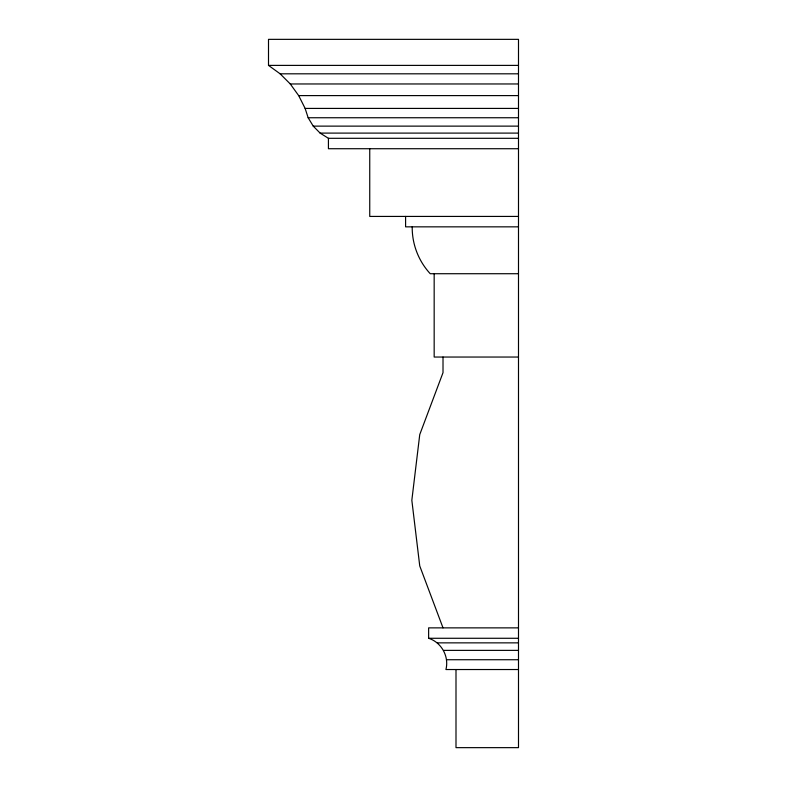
<?xml version="1.0" encoding="UTF-8"?>
<svg xmlns="http://www.w3.org/2000/svg" width="787" height="787" viewBox="0 0 787 787"><rect width="100%" height="100%" fill="white"/><g stroke="black" fill="none" stroke-linecap="round" stroke-linejoin="round"><path stroke-width="1.18" d="M518.495 627.869L428.63 627.869L428.63 638.277C441.497 642.418 449.259 656.437 445.934 669.53L518.495 669.53M455.998 669.53L455.998 747.65L518.495 747.65L518.495 39.35L268.505 39.35L268.505 65.39L518.495 65.39M268.505 65.39L280.133 73.811L518.495 73.811M280.133 73.811L290.275 83.963L518.495 83.963M290.275 83.963L298.676 95.601L518.495 95.601M298.676 95.601L305.13 108.419L518.495 108.419M305.13 108.419L308.15 117.745L518.495 117.745M308.15 117.745L313.236 126.127L518.495 126.127M313.236 126.127L320.122 133.101L518.495 133.101M320.122 133.101L328.425 138.305L518.495 138.305M518.495 148.723L328.425 148.723L328.425 138.305M518.495 216.425L369.742 216.425L369.742 148.723M518.495 226.843L405.59 226.843L405.59 216.425M518.495 273.719L430.243 273.719C418.517 261.058 411.995 244.098 412.211 226.843M518.495 357.042L434.168 357.042L434.168 273.719M428.63 638.277L518.495 638.277M437.326 642.861L518.495 642.861M443.652 650.377L518.495 650.377M446.662 659.732L518.495 659.732M443.012 627.869L419.746 565.942L411.837 500.266L419.746 434.591L443.012 372.664L443.012 357.042"/></g></svg>
